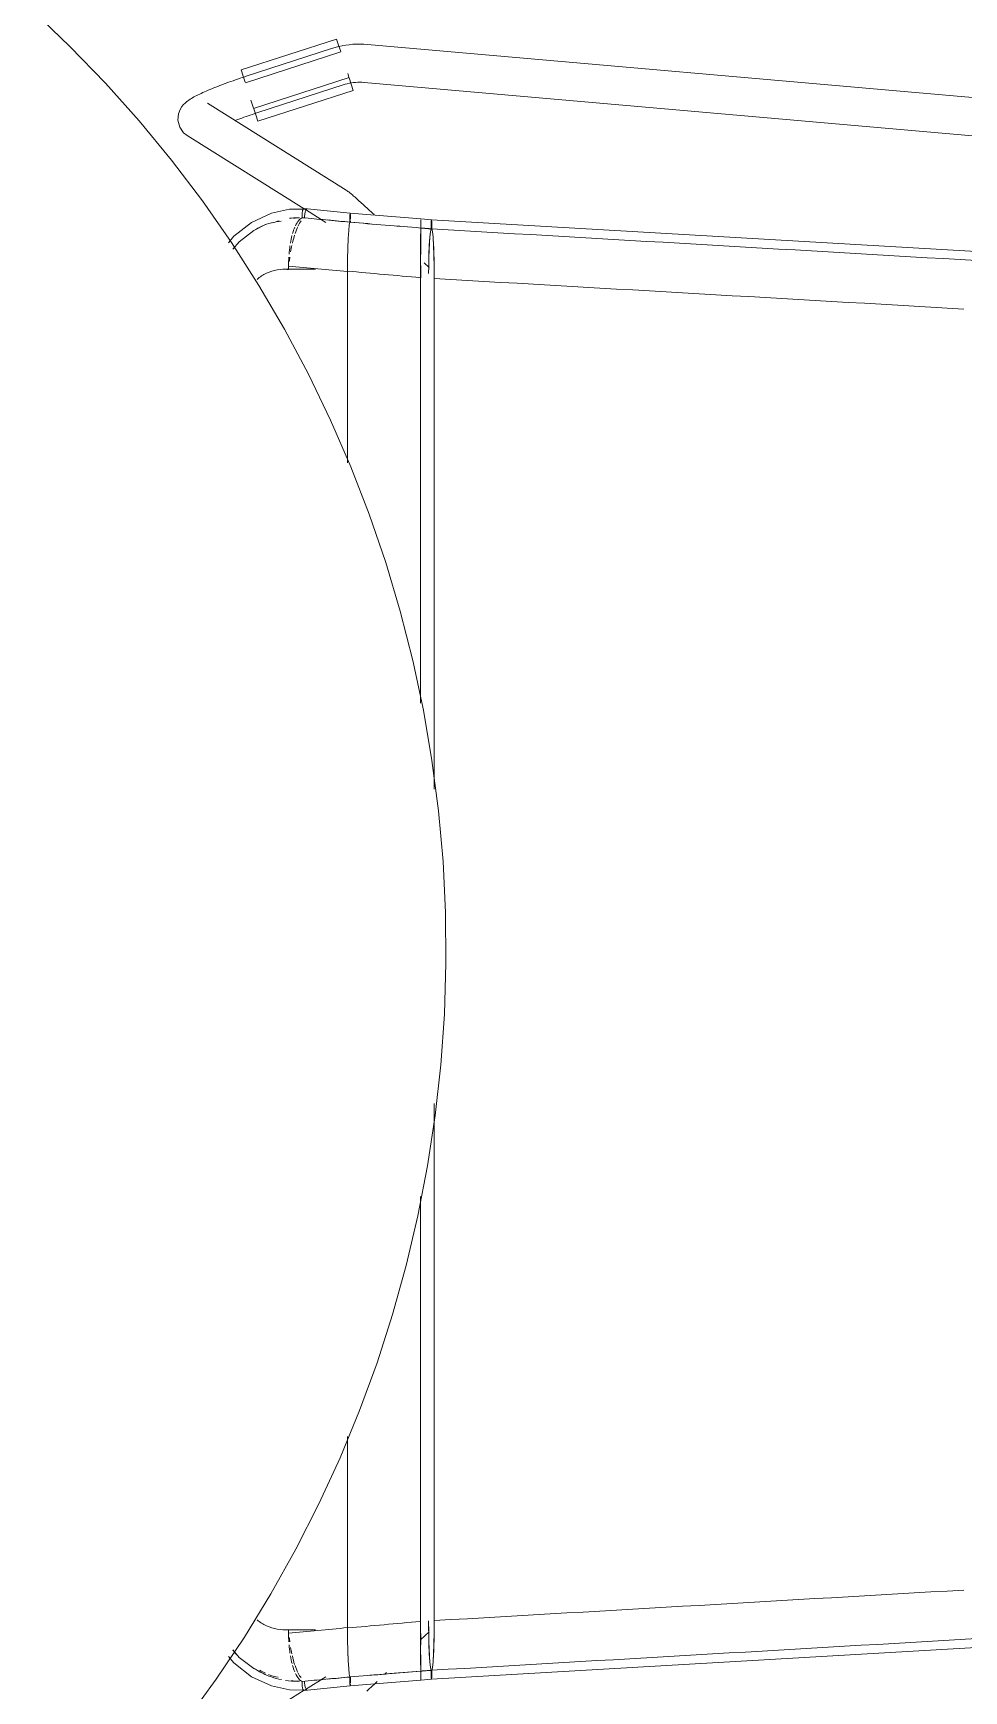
# Model space of a CAD drawing. Header units: millimetres. Extents: x 155927 to 317870, y -36033 to 97293.
# Drawn here: x 228348 to 228641, y 15425 to 15946 of the extents above; entities that cross this region are included whole.
import ezdxf

# ---------------------------------------------------------------- set-up
doc = ezdxf.new("R2010")
doc.units = ezdxf.units.MM
doc.header["$MEASUREMENT"] = 0
doc.layers.add('I-FURN', color=8, linetype='CONTINUOUS', lineweight=9)

msp = doc.modelspace()

# ---------------------------------------------------------------- linework, layer by layer
at = {"layer": 'I-FURN'}
for p, q in [((228359.93, 15941.68), (228348.35, 15952.72)), ((228371.06, 15930.18), (228359.93, 15941.68)), ((228413.76, 15934.34), (228443.77, 15944.02)), ((228444.38, 15941.65), (228443.27, 15941.37)), ((228443.77, 15944.02), (228444.4, 15942.07)), ((228445.5, 15941.89), (228444.38, 15941.65)), ((228444.4, 15942.07), (228445.04, 15940.1)), ((228446.62, 15942.09), (228445.5, 15941.89)), ((228447.75, 15942.24), (228446.62, 15942.09)), ((228448.89, 15942.35), (228447.75, 15942.24)), ((228450.03, 15942.41), (228448.89, 15942.35)), ((228451.17, 15942.42), (228450.03, 15942.41)), ((228452.31, 15942.39), (228451.17, 15942.42)), ((228453.45, 15942.31), (228452.31, 15942.39)), ((228896.77, 15903.36), (228453.45, 15942.31)), ((228415.07, 15930.29), (228445.07, 15939.98)), ((228442.13, 15941.02), (228415.32, 15932.31)), ((228442.18, 15941.04), (228442.13, 15941.02)), ((228443.27, 15941.37), (228442.18, 15941.04)), ((228411.93, 15931.17), (228412.65, 15931.42)), ((228412.65, 15931.42), (228413.39, 15931.67)), ((228413.39, 15931.67), (228414.12, 15931.92)), ((228414.39, 15932.38), (228413.76, 15934.34)), ((228414.12, 15931.92), (228414.86, 15932.16)), ((228415.03, 15930.41), (228414.39, 15932.38)), ((228414.86, 15932.16), (228415.32, 15932.31)), ((228447.68, 15931.91), (228417.67, 15922.22)), ((228447.27, 15933.17), (228447.65, 15932.01)), ((228447.72, 15931.79), (228448.36, 15929.82)), ((228381.72, 15918.25), (228371.06, 15930.18)), ((228398.92, 15925.79), (228399.34, 15926.02)), ((228399.34, 15926.02), (228399.78, 15926.25)), ((228399.78, 15926.25), (228400.24, 15926.48)), ((228400.24, 15926.48), (228400.71, 15926.71)), ((228400.71, 15926.71), (228401.2, 15926.94)), ((228401.2, 15926.94), (228401.71, 15927.18)), ((228401.71, 15927.18), (228402.24, 15927.41)), ((228402.24, 15927.41), (228402.78, 15927.66)), ((228402.78, 15927.66), (228403.35, 15927.9)), ((228403.35, 15927.9), (228403.93, 15928.14)), ((228403.93, 15928.14), (228404.52, 15928.39)), ((228404.52, 15928.39), (228405.13, 15928.64)), ((228405.13, 15928.64), (228405.76, 15928.89)), ((228405.76, 15928.89), (228406.4, 15929.14)), ((228406.4, 15929.14), (228407.05, 15929.39)), ((228407.05, 15929.39), (228407.72, 15929.65)), ((228407.72, 15929.65), (228408.39, 15929.9)), ((228408.39, 15929.9), (228409.08, 15930.16)), ((228409.08, 15930.16), (228409.78, 15930.41)), ((228409.78, 15930.41), (228410.49, 15930.67)), ((228410.49, 15930.67), (228411.2, 15930.92)), ((228411.2, 15930.92), (228411.93, 15931.17)), ((228418.98, 15918.18), (228448.99, 15927.87)), ((228419.03, 15920.9), (228445.84, 15929.61)), ((228445.84, 15929.61), (228446.47, 15929.8)), ((228446.47, 15929.8), (228447.11, 15929.97)), ((228447.11, 15929.97), (228447.76, 15930.11)), ((228447.76, 15930.11), (228448.41, 15930.23)), ((228448.36, 15929.82), (228448.99, 15927.87)), ((228448.41, 15930.23), (228449.07, 15930.31)), ((228449.07, 15930.31), (228449.73, 15930.38)), ((228449.73, 15930.38), (228450.39, 15930.41)), ((228450.39, 15930.41), (228451.05, 15930.42)), ((228451.05, 15930.42), (228451.71, 15930.4)), ((228451.71, 15930.4), (228452.37, 15930.36)), ((228452.37, 15930.36), (228452.4, 15930.36)), ((228452.4, 15930.36), (228876.9, 15893.06)), ((228394.03, 15920.48), (228394.56, 15921.86)), ((228394.56, 15921.86), (228395.12, 15922.77)), ((228395.12, 15922.77), (228395.64, 15923.4)), ((228395.64, 15923.4), (228396.11, 15923.87)), ((228396.11, 15923.87), (228396.53, 15924.24)), ((228396.53, 15924.24), (228396.94, 15924.55)), ((228396.94, 15924.55), (228397.33, 15924.83)), ((228397.33, 15924.83), (228397.71, 15925.08)), ((228397.71, 15925.08), (228398.11, 15925.33)), ((228398.11, 15925.33), (228398.5, 15925.56)), ((228398.5, 15925.56), (228398.92, 15925.79)), ((228446.75, 15896.52), (228403.17, 15923.82)), ((228416.84, 15924.8), (228417.64, 15922.32)), ((228418.35, 15920.13), (228417.71, 15922.11)), ((228418.7, 15920.79), (228419.03, 15920.9)), ((228391.89, 15905.91), (228381.72, 15918.25)), ((228393.86, 15918.51), (228394.03, 15920.48)), ((228394.45, 15916.28), (228393.86, 15918.51)), ((228395.67, 15914.55), (228394.45, 15916.28)), ((228412.05, 15918.46), (228412.67, 15918.69)), ((228412.67, 15918.69), (228413.31, 15918.93)), ((228413.31, 15918.93), (228413.96, 15919.16)), ((228413.96, 15919.16), (228414.61, 15919.4)), ((228414.61, 15919.4), (228415.28, 15919.63)), ((228415.28, 15919.63), (228415.95, 15919.87)), ((228415.95, 15919.87), (228416.63, 15920.1)), ((228416.63, 15920.1), (228417.32, 15920.33)), ((228417.32, 15920.33), (228418.01, 15920.56)), ((228418.01, 15920.56), (228418.7, 15920.79)), ((228418.98, 15918.18), (228418.35, 15920.13)), ((228395.67, 15914.55), (228396.79, 15913.65)), ((228396.79, 15913.65), (228433.56, 15890.62)), ((228401.57, 15893.16), (228391.89, 15905.91)), ((228446.75, 15896.52), (228447.08, 15896.3)), ((228447.08, 15896.3), (228447.33, 15896.12)), ((228447.33, 15896.12), (228447.56, 15895.95)), ((228447.56, 15895.95), (228447.78, 15895.77)), ((228447.78, 15895.77), (228448.01, 15895.59)), ((228448.01, 15895.59), (228448.24, 15895.4)), ((228448.24, 15895.4), (228448.48, 15895.2)), ((228448.48, 15895.2), (228448.73, 15894.99)), ((228448.73, 15894.99), (228449, 15894.76)), ((228449, 15894.76), (228449.28, 15894.51)), ((228410.72, 15880.04), (228401.57, 15893.16)), ((228423.31, 15889.27), (228428.96, 15890.48)), ((228428.96, 15890.48), (228434.42, 15890.57)), ((228448.02, 15889.27), (228433.53, 15890.69)), ((228433.93, 15890.39), (228440.38, 15886.35)), ((228449.28, 15894.51), (228449.57, 15894.26)), ((228449.57, 15894.26), (228449.88, 15893.98)), ((228449.88, 15893.98), (228450.2, 15893.7)), ((228450.2, 15893.7), (228450.54, 15893.39)), ((228450.54, 15893.39), (228450.89, 15893.08)), ((228450.89, 15893.08), (228451.25, 15892.75)), ((228451.25, 15892.75), (228451.63, 15892.41)), ((228451.63, 15892.41), (228452.02, 15892.05)), ((228452.02, 15892.05), (228452.42, 15891.68)), ((228452.42, 15891.68), (228452.84, 15891.3)), ((228452.84, 15891.3), (228453.26, 15890.91)), ((228453.26, 15890.91), (228453.7, 15890.51)), ((228453.7, 15890.51), (228454.14, 15890.09)), ((228454.14, 15890.09), (228454.6, 15889.67)), ((228454.6, 15889.67), (228455.06, 15889.24)), ((228411.47, 15882.03), (228417, 15886.36)), ((228417, 15886.36), (228423.31, 15889.27)), ((228417.71, 15883.79), (228421.39, 15885.7)), ((228447.55, 15883.81), (228447.73, 15885.53)), ((228447.73, 15885.53), (228447.55, 15883.79)), ((228447.92, 15886.42), (228447.73, 15885.53)), ((228447.73, 15885.53), (228447.93, 15886.41)), ((228447.92, 15887.88), (228447.91, 15887.39)), ((228447.91, 15887.38), (228447.92, 15887.87)), ((228447.91, 15887.39), (228447.92, 15886.89)), ((228447.92, 15886.88), (228447.91, 15887.38)), ((228447.93, 15888.33), (228447.92, 15887.88)), ((228447.92, 15887.87), (228447.93, 15888.33)), ((228447.92, 15886.89), (228447.92, 15886.42)), ((228447.93, 15886.41), (228447.92, 15886.88)), ((228447.95, 15888.72), (228447.93, 15888.33)), ((228447.93, 15888.33), (228447.95, 15888.71)), ((228447.97, 15889.01), (228447.95, 15888.72)), ((228447.95, 15888.71), (228447.97, 15889.01)), ((228447.99, 15889.2), (228447.97, 15889.01)), ((228448.02, 15889.27), (228447.99, 15889.2)), ((228447.99, 15889.2), (228448.02, 15889.26)), ((228448.04, 15889.2), (228448.02, 15889.27)), ((228470.22, 15887.44), (228448.02, 15889.26)), ((228448.02, 15889.26), (228448.04, 15889.2)), ((228448.07, 15889.02), (228448.04, 15889.2)), ((228448.04, 15889.2), (228448.07, 15889.01)), ((228448.09, 15888.72), (228448.07, 15889.02)), ((228448.07, 15889.01), (228448.09, 15888.72)), ((228448.11, 15888.34), (228448.09, 15888.72)), ((228448.09, 15888.72), (228448.11, 15888.34)), ((228448.12, 15887.89), (228448.11, 15888.34)), ((228448.11, 15888.34), (228448.12, 15887.89)), ((228448.11, 15886.43), (228448.12, 15886.9)), ((228448.12, 15886.9), (228448.11, 15886.43)), ((228448.12, 15887.4), (228448.12, 15887.89)), ((228448.12, 15887.89), (228448.12, 15887.4)), ((228455.06, 15889.24), (228455.53, 15888.8)), ((228470.2, 15883.71), (228470.21, 15884.6)), ((228470.21, 15884.6), (228470.2, 15883.72)), ((228470.21, 15887.19), (228470.21, 15886.89)), ((228470.21, 15886.89), (228470.21, 15887.18)), ((228470.21, 15886.51), (228470.21, 15886.89)), ((228470.21, 15886.89), (228470.21, 15886.51)), ((228470.21, 15886.06), (228470.21, 15886.51)), ((228470.21, 15886.51), (228470.21, 15886.06)), ((228470.21, 15885.57), (228470.21, 15886.06)), ((228470.21, 15886.06), (228470.21, 15885.57)), ((228470.21, 15885.07), (228470.21, 15885.57)), ((228470.21, 15885.57), (228470.21, 15885.07)), ((228470.21, 15884.6), (228470.21, 15885.07)), ((228470.21, 15885.07), (228470.21, 15884.6)), ((228470.22, 15887.44), (228473.58, 15887.17)), ((228470.22, 15887.37), (228470.22, 15887.44)), ((228470.22, 15887.44), (228470.22, 15887.37)), ((228470.22, 15887.37), (228470.22, 15887.44)), ((228470.22, 15887.44), (228470.22, 15887.38)), ((228470.22, 15886.89), (228470.22, 15886.5)), ((228470.22, 15886.51), (228470.22, 15886.89)), ((228470.23, 15886.05), (228470.22, 15886.51)), ((228470.22, 15886.5), (228470.23, 15886.05)), ((228470.23, 15886.05), (228470.23, 15885.56)), ((228470.23, 15885.56), (228470.23, 15886.05)), ((228470.23, 15885.56), (228470.23, 15885.06)), ((228470.23, 15885.07), (228470.23, 15885.56)), ((228470.23, 15884.6), (228470.23, 15885.07)), ((228470.23, 15885.06), (228470.23, 15884.59)), ((228473.48, 15884.32), (228473.27, 15883.42)), ((228473.48, 15886.23), (228473.47, 15885.78)), ((228473.47, 15885.78), (228473.47, 15885.29)), ((228473.47, 15885.29), (228473.47, 15884.79)), ((228473.47, 15884.79), (228473.48, 15884.32)), ((228473.5, 15886.61), (228473.48, 15886.23)), ((228473.52, 15886.91), (228473.5, 15886.61)), ((228473.55, 15887.1), (228473.52, 15886.91)), ((228473.58, 15887.17), (228473.55, 15887.1)), ((228805.49, 15867.88), (228473.58, 15887.17)), ((228473.6, 15887.1), (228473.58, 15887.17)), ((228473.63, 15886.91), (228473.6, 15887.1)), ((228473.65, 15886.62), (228473.63, 15886.91)), ((228473.67, 15886.24), (228473.65, 15886.62)), ((228473.68, 15885.79), (228473.67, 15886.24)), ((228473.69, 15885.3), (228473.68, 15885.79)), ((228473.68, 15884.33), (228473.69, 15884.8)), ((228473.89, 15883.44), (228473.68, 15884.33)), ((228473.69, 15884.8), (228473.69, 15885.3)), ((228409.82, 15879.97), (228411.47, 15882.03)), ((228419.34, 15866.56), (228410.72, 15880.04)), ((228411.17, 15877.95), (228413.13, 15880.29)), ((228413.13, 15880.29), (228417.71, 15883.79)), ((228447.29, 15878.28), (228447.4, 15881.32)), ((228447.4, 15881.31), (228447.29, 15878.21)), ((228447.4, 15881.35), (228447.55, 15883.79)), ((228447.55, 15883.79), (228447.4, 15881.31)), ((228470.17, 15879.47), (228470.16, 15876.33)), ((228470.16, 15876.33), (228470.17, 15879.46)), ((228470.18, 15881.97), (228470.17, 15879.47)), ((228470.17, 15879.47), (228470.18, 15881.96)), ((228470.2, 15883.72), (228470.18, 15881.97)), ((228470.18, 15881.97), (228470.2, 15883.71)), ((228470.24, 15883.7), (228470.25, 15881.94)), ((228470.25, 15881.95), (228470.24, 15883.7)), ((228470.27, 15879.45), (228470.25, 15881.95)), ((228470.25, 15881.94), (228470.27, 15879.45)), ((228470.27, 15879.45), (228470.27, 15876.32)), ((228470.27, 15876.33), (228470.27, 15879.45)), ((228472.91, 15879.17), (228472.79, 15876.05)), ((228473.08, 15881.67), (228472.91, 15879.17)), ((228473.27, 15883.42), (228473.08, 15881.67)), ((228474.08, 15881.69), (228473.89, 15883.44)), ((228474.24, 15879.19), (228474.08, 15881.69)), ((228474.37, 15876.06), (228474.24, 15879.19)), ((228447.21, 15874.68), (228447.19, 15870.92)), ((228447.19, 15871.04), (228447.21, 15874.68)), ((228447.29, 15878.21), (228447.21, 15874.78)), ((228447.22, 15874.78), (228447.29, 15878.22)), ((228470.16, 15872.76), (228470.16, 15876.33)), ((228470.16, 15876.33), (228470.16, 15872.76)), ((228472.79, 15876.05), (228472.71, 15872.5)), ((228474.44, 15872.5), (228474.37, 15876.06)), ((228437.15, 15871.63), (228427.39, 15871.63)), ((228428.64, 15871.57), (228428.64, 15872.62)), ((228447.19, 15870.92), (228447.19, 15810.8)), ((228447.19, 15810.8), (228447.19, 15870.92)), ((228470.15, 15868.98), (228470.16, 15872.76)), ((228470.16, 15872.76), (228470.15, 15868.98)), ((228470.15, 15735.24), (228470.15, 15868.98)), ((228470.15, 15868.98), (228470.15, 15735.24)), ((228470.28, 15872.77), (228470.28, 15868.99)), ((228470.28, 15868.99), (228470.28, 15872.77)), ((228472.83, 15872.2), (228471.3, 15873.67)), ((228472.71, 15872.5), (228472.69, 15870.25)), ((228474.47, 15868.71), (228474.44, 15872.5)), ((228474.47, 15708.14), (228474.47, 15868.71)), ((228474.47, 15868.71), (228474.47, 15708.14)), ((228427.42, 15852.75), (228419.34, 15866.56)), ((228434.94, 15838.63), (228427.42, 15852.75)), ((228441.89, 15824.22), (228434.94, 15838.63)), ((228448.25, 15809.54), (228441.89, 15824.22)), ((228454.03, 15794.62), (228448.25, 15809.54)), ((228459.2, 15779.48), (228454.03, 15794.62)), ((228463.76, 15764.15), (228459.2, 15779.48)), ((228467.71, 15748.64), (228463.76, 15764.15)), ((228471.03, 15732.99), (228467.71, 15748.64)), ((228473.72, 15717.22), (228471.03, 15732.99)), ((228475.78, 15701.36), (228473.72, 15717.22)), ((228477.21, 15685.42), (228475.78, 15701.36)), ((228478, 15669.44), (228477.21, 15685.42)), ((228478.14, 15653.44), (228478, 15669.44)), ((228477.65, 15637.45), (228478.14, 15653.44)), ((228476.52, 15621.49), (228477.65, 15637.45)), ((228474.75, 15605.59), (228476.52, 15621.49)), ((228474.47, 15446.81), (228474.47, 15609.41)), ((228474.47, 15609.41), (228474.47, 15446.81)), ((228472.35, 15589.77), (228474.75, 15605.59)), ((228469.31, 15574.07), (228472.35, 15589.77)), ((228470.15, 15446.55), (228470.15, 15580.18)), ((228470.15, 15580.18), (228470.15, 15446.55)), ((228465.65, 15558.49), (228469.31, 15574.07)), ((228461.37, 15543.07), (228465.65, 15558.49)), ((228456.48, 15527.84), (228461.37, 15543.07)), ((228450.98, 15512.82), (228456.48, 15527.84)), ((228444.89, 15498.02), (228450.98, 15512.82)), ((228447.19, 15504.72), (228447.19, 15444.6)), ((228447.19, 15444.6), (228447.19, 15504.72)), ((228438.21, 15483.49), (228444.89, 15498.02)), ((228430.95, 15469.23), (228438.21, 15483.49)), ((228423.13, 15455.27), (228430.95, 15469.23)), ((228414.76, 15441.64), (228423.13, 15455.27)), ((228472.68, 15446.7), (228472.71, 15443.02)), ((228805.49, 15447.64), (228473.58, 15428.36)), ((228474.44, 15443.02), (228474.47, 15446.81)), ((228405.84, 15428.35), (228414.76, 15441.64)), ((228427.39, 15443.9), (228437.15, 15443.9)), ((228428.64, 15442.9), (228428.64, 15443.95)), ((228447.19, 15444.6), (228447.21, 15440.84)), ((228447.21, 15440.84), (228447.19, 15444.48)), ((228470.16, 15442.76), (228470.15, 15446.55)), ((228470.15, 15446.55), (228470.16, 15442.76)), ((228470.16, 15440.75), (228472.83, 15443.32)), ((228470.16, 15439.19), (228470.16, 15442.76)), ((228470.16, 15442.76), (228470.16, 15439.19)), ((228470.28, 15442.75), (228470.27, 15439.2)), ((228470.27, 15439.2), (228470.28, 15442.75)), ((228472.71, 15443.02), (228472.79, 15439.47)), ((228474.37, 15439.46), (228474.44, 15443.02)), ((228411.17, 15437.57), (228413.13, 15435.23)), ((228447.21, 15440.74), (228447.29, 15437.31)), ((228447.29, 15437.3), (228447.22, 15440.75)), ((228447.29, 15437.31), (228447.4, 15434.21)), ((228447.4, 15434.2), (228447.29, 15437.24)), ((228470.17, 15436.06), (228470.16, 15439.19)), ((228470.16, 15439.19), (228470.17, 15436.06)), ((228472.79, 15439.47), (228472.91, 15436.35)), ((228472.91, 15436.35), (228473.08, 15433.85)), ((228474.08, 15433.83), (228474.24, 15436.33)), ((228474.24, 15436.33), (228474.37, 15439.46)), ((228409.82, 15435.55), (228411.47, 15433.49)), ((228411.47, 15433.49), (228417, 15429.16)), ((228413.13, 15435.23), (228417.71, 15431.73)), ((228417.71, 15431.73), (228421.39, 15429.82)), ((228447.4, 15434.21), (228447.55, 15431.73)), ((228447.55, 15431.73), (228447.4, 15434.17)), ((228447.55, 15431.73), (228447.73, 15429.99)), ((228447.73, 15429.99), (228447.55, 15431.71)), ((228470.17, 15436.06), (228470.18, 15433.55)), ((228470.18, 15433.56), (228470.17, 15436.05)), ((228470.2, 15431.81), (228470.18, 15433.55)), ((228470.18, 15433.55), (228470.2, 15431.8)), ((228470.21, 15430.92), (228470.2, 15431.81)), ((228470.2, 15431.8), (228470.21, 15430.92)), ((228470.23, 15430.93), (228470.23, 15430.46)), ((228470.23, 15430.45), (228470.23, 15430.93)), ((228470.25, 15433.58), (228470.24, 15431.83)), ((228470.24, 15431.82), (228470.25, 15433.57)), ((228470.27, 15436.07), (228470.25, 15433.58)), ((228470.25, 15433.57), (228470.27, 15436.07)), ((228473.08, 15433.85), (228473.27, 15432.1)), ((228473.27, 15432.1), (228473.48, 15431.2)), ((228473.48, 15431.2), (228473.47, 15430.73)), ((228473.68, 15431.19), (228473.89, 15432.08)), ((228473.69, 15430.72), (228473.68, 15431.19)), ((228473.89, 15432.08), (228474.08, 15433.83)), ((228396.41, 15415.43), (228405.84, 15428.35)), ((228417, 15429.16), (228423.31, 15426.25)), ((228423.31, 15426.25), (228428.96, 15425.04)), ((228448.02, 15426.25), (228433.53, 15424.83)), ((228440.38, 15429.17), (228433.93, 15425.13)), ((228447.93, 15429.11), (228447.73, 15429.99)), ((228447.73, 15429.99), (228447.92, 15429.1)), ((228447.91, 15428.14), (228447.92, 15428.64)), ((228447.92, 15428.63), (228447.91, 15428.13)), ((228447.92, 15427.65), (228447.91, 15428.14)), ((228447.91, 15428.13), (228447.92, 15427.64)), ((228447.92, 15428.64), (228447.93, 15429.11)), ((228447.92, 15429.1), (228447.92, 15428.63)), ((228447.93, 15427.2), (228447.92, 15427.65)), ((228447.92, 15427.64), (228447.93, 15427.19)), ((228447.95, 15426.81), (228447.93, 15427.2)), ((228447.93, 15427.19), (228447.95, 15426.81)), ((228447.95, 15426.81), (228447.97, 15426.51)), ((228447.97, 15426.52), (228447.95, 15426.81)), ((228447.97, 15426.51), (228447.99, 15426.32)), ((228448.02, 15426.26), (228447.99, 15426.32)), ((228447.99, 15426.32), (228448.02, 15426.25)), ((228470.22, 15428.08), (228448.02, 15426.26)), ((228448.02, 15426.25), (228448.04, 15426.32)), ((228448.04, 15426.32), (228448.02, 15426.26)), ((228448.07, 15426.51), (228448.04, 15426.32)), ((228448.04, 15426.32), (228448.07, 15426.5)), ((228448.07, 15426.5), (228448.09, 15426.8)), ((228448.09, 15426.8), (228448.07, 15426.51)), ((228448.12, 15428.62), (228448.11, 15429.09)), ((228448.11, 15429.09), (228448.12, 15428.62)), ((228448.11, 15427.18), (228448.12, 15427.63)), ((228448.12, 15427.63), (228448.11, 15427.18)), ((228448.12, 15428.12), (228448.12, 15428.62)), ((228448.12, 15428.62), (228448.12, 15428.12)), ((228448.12, 15427.63), (228448.12, 15428.12)), ((228448.12, 15428.12), (228448.12, 15427.63)), ((228454.14, 15425.43), (228454.6, 15425.85)), ((228454.6, 15425.85), (228455.06, 15426.28)), ((228455.06, 15426.28), (228455.53, 15426.72)), ((228455.53, 15426.72), (228456.01, 15427.17)), ((228456.01, 15427.17), (228456.49, 15427.63)), ((228458.97, 15429.98), (228459.48, 15430.47)), ((228470.21, 15430.45), (228470.21, 15430.92)), ((228470.21, 15430.92), (228470.21, 15430.45)), ((228470.21, 15429.95), (228470.21, 15430.45)), ((228470.21, 15430.45), (228470.21, 15429.95)), ((228470.21, 15429.46), (228470.21, 15429.95)), ((228470.21, 15429.95), (228470.21, 15429.46)), ((228470.21, 15429.01), (228470.21, 15429.46)), ((228470.21, 15429.46), (228470.21, 15429.01)), ((228470.21, 15428.63), (228470.21, 15429.01)), ((228470.21, 15429.01), (228470.21, 15428.63)), ((228470.21, 15428.34), (228470.21, 15428.63)), ((228470.21, 15428.63), (228470.21, 15428.33)), ((228470.22, 15428.15), (228470.21, 15428.34)), ((228470.21, 15428.33), (228470.22, 15428.15)), ((228470.23, 15429.47), (228470.22, 15429.02)), ((228470.22, 15429.01), (228470.23, 15429.47)), ((228470.22, 15429.02), (228470.22, 15428.64)), ((228470.22, 15428.63), (228470.22, 15429.01)), ((228470.22, 15428.64), (228470.22, 15428.34)), ((228470.22, 15428.34), (228470.22, 15428.63)), ((228470.22, 15428.08), (228473.58, 15428.35)), ((228470.22, 15428.34), (228470.22, 15428.15)), ((228470.22, 15428.15), (228470.22, 15428.34)), ((228470.22, 15428.15), (228470.22, 15428.08)), ((228470.22, 15428.08), (228470.22, 15428.15)), ((228470.22, 15428.15), (228470.22, 15428.08)), ((228470.22, 15428.08), (228470.22, 15428.15)), ((228470.23, 15430.46), (228470.23, 15429.96)), ((228470.23, 15429.96), (228470.23, 15430.45)), ((228470.23, 15429.96), (228470.23, 15429.47)), ((228470.23, 15429.47), (228470.23, 15429.96)), ((228473.47, 15430.73), (228473.47, 15430.23)), ((228473.47, 15430.23), (228473.47, 15429.74)), ((228473.47, 15429.74), (228473.48, 15429.29)), ((228473.48, 15429.29), (228473.5, 15428.91)), ((228473.5, 15428.91), (228473.52, 15428.61)), ((228473.52, 15428.61), (228473.55, 15428.42)), ((228473.55, 15428.42), (228473.58, 15428.36)), ((228473.58, 15428.36), (228473.6, 15428.42)), ((228473.6, 15428.42), (228473.63, 15428.61)), ((228473.63, 15428.61), (228473.65, 15428.9)), ((228473.65, 15428.9), (228473.67, 15429.28)), ((228473.67, 15429.28), (228473.68, 15429.73)), ((228473.68, 15429.73), (228473.69, 15430.22)), ((228473.69, 15430.22), (228473.69, 15430.72)), ((228433.56, 15424.9), (228396.79, 15401.87)), ((228428.96, 15425.04), (228434.42, 15424.95)), ((228453.26, 15424.61), (228453.7, 15425.01)), ((228453.7, 15425.01), (228454.14, 15425.43))]:
    msp.add_line(p, q, dxfattribs=at)
for points, knots in [([(228432.97, 15887.85), (228432.95, 15888), (228432.92, 15888.28), (228432.9, 15888.71), (228432.91, 15889.08), (228432.94, 15889.37), (228432.97, 15889.64), (228433.02, 15889.89), (228433.08, 15890.12), (228433.15, 15890.31), (228433.25, 15890.51), (228433.33, 15890.61), (228433.38, 15890.64)], [0, 0, 0, 0, 0.0555556, 0.1111111, 0.1666667, 0.1944444, 0.2222222, 0.2777778, 0.3055556, 0.3333333, 0.3888889, 0.4444444, 0.4444444, 0.4444444, 0.4444444]), ([(228417.73, 15883.79), (228418.55, 15884.3), (228421.27, 15885.88), (228424.26, 15886.48), (228426.36, 15886.76)], [-0.4024189, -0.4024189, -0.4024189, -0.4024189, -0.3333333, -0.1789981, -0.1789981, -0.1789981, -0.1789981]), ([(228472.69, 15870.25), (228472.7, 15872.28), (228472.76, 15875.5), (228472.91, 15879.29), (228473.13, 15882.64), (228473.33, 15884.03), (228473.48, 15884.32)], [-0.9335619, -0.9335619, -0.9335619, -0.9335619, -0.6666667, -0.5, -0.3333333, 0, 0, 0, 0]), ([(228473.58, 15887.17), (228473.6, 15887.17), (228473.62, 15887.03), (228473.65, 15886.64), (228473.67, 15886.25), (228473.68, 15885.8), (228473.69, 15885.3), (228473.69, 15884.8), (228473.68, 15884.48), (228473.68, 15884.33)], [-0.498493, -0.498493, -0.498493, -0.498493, -0.375, -0.3125, -0.25, -0.1875, -0.125, -0.0625, 0, 0, 0, 0]), ([(228473.68, 15884.33), (228473.82, 15884.05), (228474.03, 15882.67), (228474.25, 15879.31), (228474.37, 15876.14), (228474.45, 15872.54), (228474.47, 15869.99), (228474.47, 15868.71)], [-1, -1, -1, -1, -0.666667, -0.5, -0.333333, -0.166667, 0, 0, 0, 0]), ([(228418.74, 15868.46), (228419.65, 15869.23), (228422.65, 15871.16), (228426.25, 15871.79), (228428.64, 15871.57)], [0.5, 0.5, 0.5, 0.5, 0.6666667, 1, 1, 1, 1]), ([(228428.64, 15443.95), (228426.25, 15443.74), (228422.65, 15444.37), (228419.65, 15446.29), (228418.74, 15447.06)], [0, 0, 0, 0, 0.3333333, 0.5, 0.5, 0.5, 0.5]), ([(228473.48, 15431.2), (228473.33, 15431.49), (228473.13, 15432.88), (228472.91, 15436.23), (228472.78, 15439.39), (228472.7, 15442.95), (228472.68, 15445.46), (228472.68, 15446.7)], [-1, -1, -1, -1, -0.6666667, -0.5, -0.3333333, -0.1666667, -0.003964, -0.003964, -0.003964, -0.003964]), ([(228474.47, 15446.81), (228474.47, 15445.53), (228474.45, 15442.98), (228474.37, 15439.38), (228474.25, 15436.21), (228474.03, 15432.85), (228473.82, 15431.47), (228473.68, 15431.19)], [-1, -1, -1, -1, -0.833333, -0.666667, -0.5, -0.333333, 0, 0, 0, 0]), ([(228426.39, 15428.25), (228424.28, 15428.69), (228421.2, 15429.7), (228418.43, 15431.33), (228417.57, 15431.92)], [0.1763318, 0.1763318, 0.1763318, 0.1763318, 0.3333333, 0.408557, 0.408557, 0.408557, 0.408557]), ([(228473.58, 15428.35), (228473.56, 15428.35), (228473.53, 15428.49), (228473.5, 15428.89), (228473.48, 15429.27), (228473.47, 15429.73), (228473.46, 15430.23), (228473.47, 15430.73), (228473.47, 15431.05), (228473.48, 15431.2)], [-0.5, -0.5, -0.5, -0.5, -0.375, -0.3125, -0.25, -0.1875, -0.125, -0.0625, 0, 0, 0, 0]), ([(228473.68, 15431.19), (228473.68, 15430.97), (228473.69, 15430.47), (228473.69, 15429.84), (228473.68, 15429.38), (228473.66, 15428.97), (228473.63, 15428.51), (228473.6, 15428.35), (228473.58, 15428.35)], [-1, -1, -1, -1, -0.90625, -0.8125, -0.765625, -0.71875, -0.625, -0.501507, -0.501507, -0.501507, -0.501507]), ([(228433.38, 15424.88), (228433.35, 15424.9), (228433.31, 15424.94), (228433.23, 15425.05), (228433.13, 15425.24), (228433.03, 15425.56), (228432.95, 15425.96), (228432.92, 15426.31), (228432.9, 15426.69), (228432.91, 15427.13), (228432.94, 15427.49), (228432.97, 15427.67)], [0.5555556, 0.5555556, 0.5555556, 0.5555556, 0.5833333, 0.6180556, 0.6527778, 0.7222222, 0.7916667, 0.8263889, 0.8611111, 0.9305556, 1, 1, 1, 1]), ([(228433.7, 15427.77), (228433.69, 15427.55), (228433.7, 15427.06), (228433.78, 15426.31), (228433.94, 15425.64), (228434.11, 15425.21), (228434.23, 15425.06), (228434.27, 15425.01)], [-1, -1, -1, -1, -0.90625, -0.8125, -0.71875, -0.625, -0.5625, -0.5625, -0.5625, -0.5625])]:
    msp.add_open_spline(points, degree=3, knots=knots, dxfattribs=at)
for points in [[(228434.27, 15890.51), (228434.23, 15890.47), (228434.13, 15890.34), (228434, 15890.05), (228433.89, 15889.66), (228433.79, 15889.21), (228433.73, 15888.71), (228433.69, 15888.22), (228433.7, 15887.9), (228433.7, 15887.75)], [(228425.72, 15886.89), (228425, 15886.68), (228424.28, 15886.45), (228423.57, 15886.18)], [(228428.97, 15887.68), (228429.79, 15887.76), (228430.61, 15887.77), (228431.44, 15887.77)], [(228429.92, 15882.88), (228430.12, 15883.6), (228430.36, 15884.24), (228430.6, 15884.84)], [(228432.14, 15887.81), (228431.49, 15887.8), (228430.84, 15887.77), (228430.19, 15887.7)], [(228431.54, 15885.02), (228431.25, 15884.39), (228430.97, 15883.65), (228430.71, 15882.83)], [(228430.8, 15885.31), (228431.13, 15886), (228431.83, 15887.14), (228432.58, 15887.71), (228432.97, 15887.85)], [(228432.62, 15886.84), (228432.29, 15886.44), (228431.97, 15885.91), (228431.66, 15885.27)], [(228447.92, 15886.42), (228445.4, 15886.66), (228440.36, 15887.14), (228435.41, 15887.61), (228432.97, 15887.85)], [(228448.11, 15886.43), (228445.74, 15886.67), (228443.37, 15886.9), (228441.03, 15887.14)], [(228447.93, 15886.41), (228451.63, 15886.11), (228459.06, 15885.51), (228466.49, 15884.9), (228470.21, 15884.6)], [(228448.11, 15886.43), (228451.76, 15886.13), (228455.41, 15885.82), (228459.06, 15885.52)], [(228462.67, 15885.22), (228463.08, 15885.19), (228463.49, 15885.15), (228463.9, 15885.12)], [(228473.68, 15884.33), (228473.1, 15884.38), (228471.94, 15884.47), (228470.79, 15884.56), (228470.21, 15884.6)], [(228473.48, 15884.32), (228472.94, 15884.37), (228471.85, 15884.46), (228470.77, 15884.55), (228470.23, 15884.59)], [(228473.48, 15884.32), (228473.46, 15884.92), (228473.46, 15886.43), (228473.54, 15887.17), (228473.58, 15887.17)], [(228473.68, 15884.33), (228529.08, 15881.11), (228639.84, 15874.67), (228750.44, 15868.23), (228805.68, 15865.01)], [(228429.24, 15879.82), (228429.38, 15880.67), (228429.55, 15881.47), (228429.73, 15882.21)], [(228429.7, 15879.14), (228429.56, 15878.5), (228429.42, 15877.84), (228429.3, 15877.16)], [(228430.55, 15882.4), (228430.3, 15881.6), (228430.07, 15880.72), (228429.85, 15879.8)], [(228428.64, 15872.62), (228428.64, 15873.57), (228428.68, 15874.5), (228428.73, 15875.41)], [(228428.8, 15876.34), (228428.88, 15877.24), (228428.98, 15878.12), (228429.1, 15878.97)], [(228429.05, 15875.46), (228428.99, 15874.98), (228428.93, 15874.51), (228428.88, 15874.03)], [(228427.12, 15871.62), (228427.62, 15871.63), (228428.13, 15871.62), (228428.64, 15871.57)], [(228447.19, 15870.92), (228444.05, 15871.23), (228437.8, 15871.82), (228431.66, 15872.36), (228428.64, 15872.62)], [(228447.19, 15871.04), (228451.01, 15870.7), (228454.83, 15870.35), (228458.66, 15870.01)], [(228458.66, 15870.01), (228462.49, 15869.66), (228466.32, 15869.32), (228470.15, 15868.98)], [(228474.47, 15868.71), (228530, 15865.52), (228585.53, 15862.32), (228640.96, 15859.13)], [(228640.96, 15456.4), (228585.5, 15453.2), (228530, 15450), (228474.47, 15446.81)], [(228473.68, 15431.19), (228529.08, 15434.41), (228639.84, 15440.85), (228750.44, 15447.29), (228805.68, 15450.51)], [(228428.64, 15443.95), (228428.13, 15443.91), (228427.62, 15443.89), (228427.11, 15443.89)], [(228447.19, 15444.6), (228444.05, 15444.29), (228437.8, 15443.7), (228431.66, 15443.16), (228428.64, 15442.9)], [(228428.73, 15440.12), (228428.68, 15441.03), (228428.64, 15441.95), (228428.64, 15442.9)], [(228428.87, 15441.49), (228428.93, 15441.01), (228428.99, 15440.54), (228429.05, 15440.08)], [(228458.66, 15445.51), (228454.83, 15445.17), (228451.01, 15444.83), (228447.19, 15444.48)], [(228470.15, 15446.55), (228466.32, 15446.2), (228462.49, 15445.86), (228458.66, 15445.51)], [(228412.31, 15436.16), (228411.9, 15436.6), (228411.5, 15437.05), (228411.12, 15437.51)], [(228429.1, 15436.55), (228428.98, 15437.4), (228428.86, 15438.27), (228428.8, 15439.19)], [(228429.31, 15438.38), (228429.43, 15437.7), (228429.56, 15437.04), (228429.7, 15436.38)], [(228419.63, 15431.2), (228420.22, 15430.86), (228420.81, 15430.52), (228421.42, 15430.25)], [(228429.74, 15433.32), (228429.55, 15434.06), (228429.39, 15434.87), (228429.24, 15435.7)], [(228429.85, 15435.72), (228430.06, 15434.79), (228430.3, 15433.85), (228430.54, 15433)], [(228430.6, 15430.67), (228430.35, 15431.26), (228430.12, 15431.92), (228429.92, 15432.65)], [(228430.69, 15432.68), (228430.96, 15431.86), (228431.25, 15431.05), (228431.54, 15430.5)], [(228459.93, 15430.07), (228463.36, 15430.36), (228466.79, 15430.64), (228470.23, 15430.93)], [(228473.68, 15431.19), (228473.1, 15431.14), (228471.94, 15431.05), (228470.79, 15430.97), (228470.21, 15430.92)], [(228473.48, 15431.2), (228472.94, 15431.15), (228471.85, 15431.06), (228470.77, 15430.97), (228470.23, 15430.93)], [(228422.3, 15429.86), (228423.3, 15429.42), (228424.34, 15429.15), (228425.4, 15428.97)], [(228431.43, 15427.7), (228430.17, 15427.71), (228428.91, 15427.81), (228427.67, 15427.99)], [(228429.46, 15427.9), (228430.34, 15427.79), (228431.24, 15427.77), (228432.14, 15427.77)], [(228432.97, 15427.67), (228432.58, 15427.81), (228431.83, 15428.38), (228431.13, 15429.52), (228430.8, 15430.22)], [(228431.66, 15430.25), (228431.97, 15429.61), (228432.29, 15429.22), (228432.61, 15428.89)], [(228447.92, 15429.1), (228445.4, 15428.86), (228440.36, 15428.38), (228435.41, 15427.91), (228432.97, 15427.67)], [(228447.92, 15429.07), (228445.61, 15428.84), (228443.3, 15428.61), (228441.03, 15428.38)], [(228447.93, 15429.11), (228451.63, 15429.41), (228459.06, 15430.01), (228466.49, 15430.62), (228470.21, 15430.92)], [(228454.22, 15429.6), (228455.87, 15429.74), (228457.51, 15429.87), (228459.16, 15430.01)]]:
    msp.add_open_spline(points, degree=3, dxfattribs=at)

doc.saveas('drawing.dxf')
